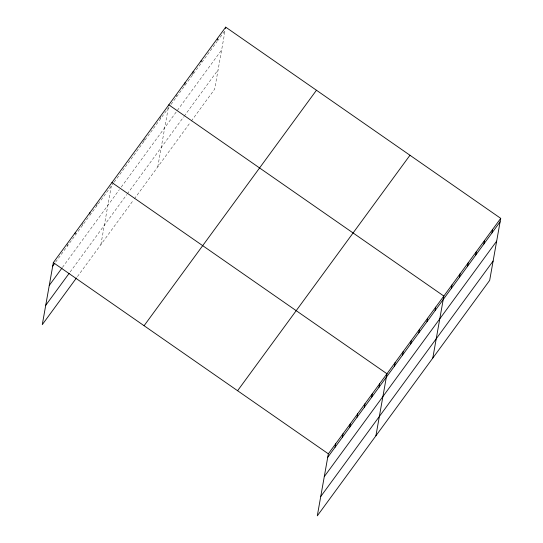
<?xml version="1.0" encoding="UTF-8"?>
<svg xmlns="http://www.w3.org/2000/svg" width="543" height="543" viewBox="0 0 543 543"><rect width="100%" height="100%" fill="white"/><g stroke="black" fill="none" stroke-linecap="round" stroke-linejoin="round"><path stroke-width="0.41" stroke-dasharray="2.71 2.04" d="M67.366 246.067L67.855 243.298M82.136 225.359L82.509 223.282M96.668 206.041L97.163 203.265M100.889 244.588L111.315 186.025M143.82 141.621L144.316 138.852M160.199 118.727L160.572 116.65M157.769 166.884L168.819 104.853M176.448 96.525L176.821 94.448M184.579 85.427L184.824 84.036M192.582 75.015L192.948 72.938M55.644 262.079L89.337 216.046M89.826 215.381L113.711 182.76M114.186 182.109L170.59 105.057M171.072 104.399L216.956 41.716M217.438 41.064L225.087 30.612L214.655 89.181L191.231 121.177M62.452 267.4L119.345 189.677M121.259 187.07L221.646 49.942M70.142 271.962L126.797 194.57M127.272 193.919L183.677 116.867M184.158 116.216L218.096 69.85M77.445 276.611L133.388 200.184M134.345 198.881L190.274 122.48"/><path stroke-width="0.81" d="M500.721 218.354L328.345 453.819L317.295 515.85L489.671 280.378L500.721 218.354L225.705 27.15L53.329 262.622L42.279 324.646L76.468 277.948M75.056 233.985L75.307 232.601M89.71 213.969L89.955 212.584M184.824 84.036L185.068 82.651M192.948 72.938L193.199 71.554M201.08 61.841L201.324 60.449M217.329 39.639L217.573 38.248M225.454 28.535L225.705 27.15M335.058 447.276L335.676 443.814M342.382 437.271L343 433.809M349.706 427.266L350.323 423.798M357.036 417.255L357.654 413.793M364.36 407.25L364.977 403.782M371.683 397.238L372.301 393.777M379.014 387.234L379.625 383.772M375.905 435.791L386.955 373.76L111.933 182.563M394.462 366.125L395.08 362.663M402.587 355.027L403.205 351.559M410.718 343.923L411.329 340.461M418.843 332.825L419.461 329.357M426.968 321.721L427.585 318.259M435.092 310.623L435.71 307.155M432.791 358.088L443.835 296.057L168.819 104.853M451.348 288.421L451.966 284.953M459.473 277.317L460.091 273.855M467.598 266.219L468.215 262.758M475.722 255.115L476.34 251.653M483.854 244.017L484.471 240.556M491.978 232.913L492.596 229.451M52.712 266.084L54.667 263.416M49.27 285.408L61.97 268.066M45.721 305.322L69.165 273.299M144.085 325.719L316.46 90.247M237.59 390.722L409.965 155.257M327.728 457.287L500.103 221.815M324.286 476.611L496.662 241.14M320.743 496.526L493.112 261.054M53.329 262.622L328.345 453.819"/></g></svg>
